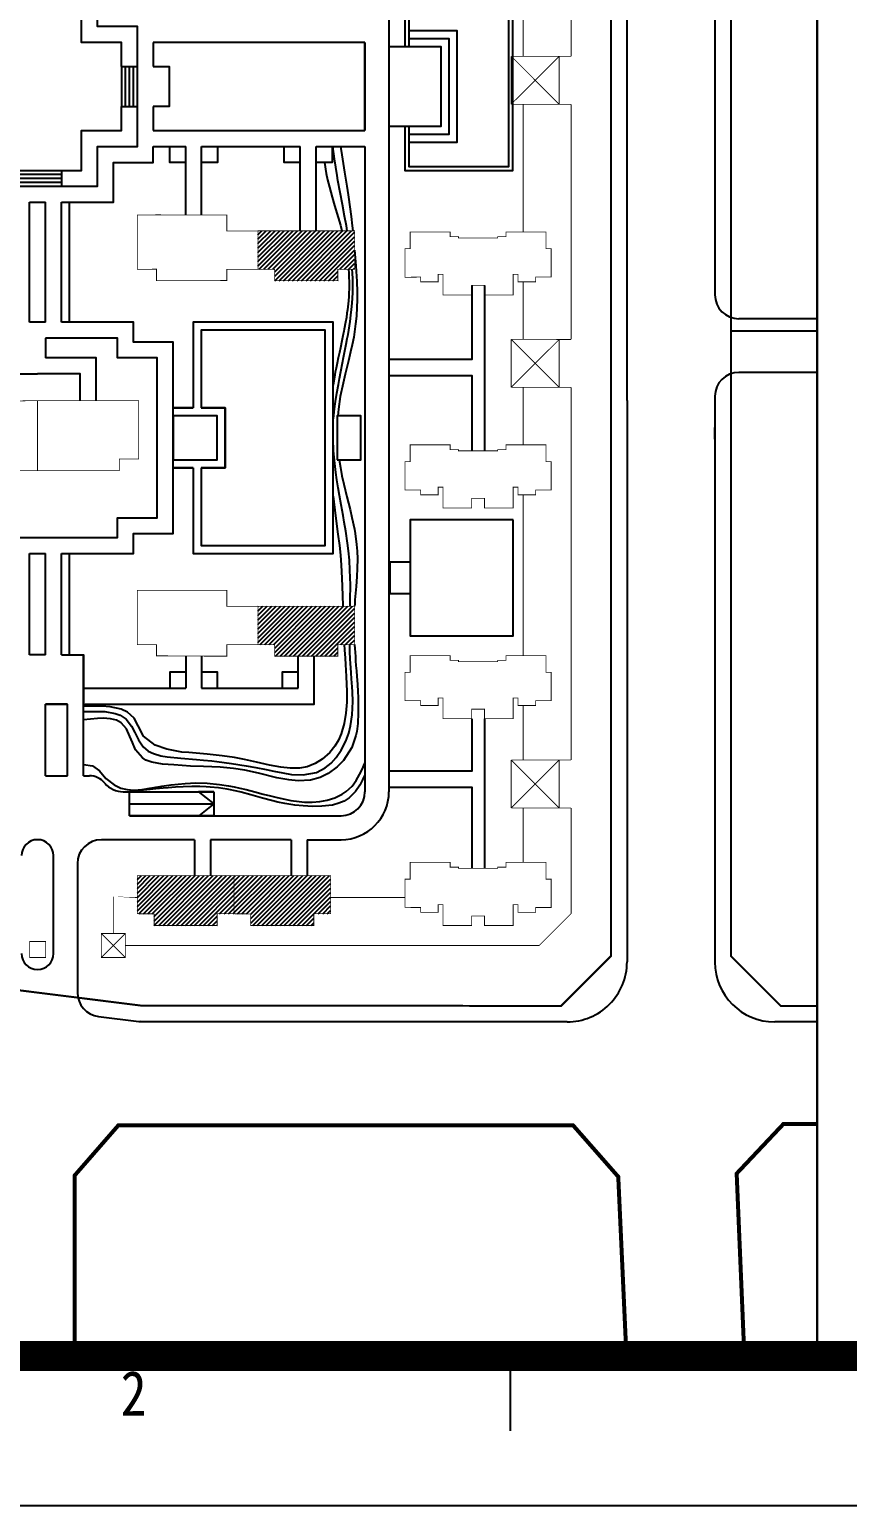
# Model space of a CAD drawing. Extents: x 164940 to 3842273, y 640355 to 1124023.
# Drawn here: x 3786285 to 3790381, y 1078630 to 1086024 of the extents above; entities that cross this region are included whole.
import ezdxf
from ezdxf.enums import TextEntityAlignment as Align

# ---------------------------------------------------------------- set-up
doc = ezdxf.new("R2010")
doc.units = 0
doc.header["$LTSCALE"] = 1000
doc.header["$MEASUREMENT"] = 0
doc.linetypes.add('ACAD_ISO04W100', pattern=[30.5, 24, -3, 0.5, -3])
for name, color, linetype in [('HACTH', 8, 'Continuous'), ('l-123', 7, 'Continuous'), ('ROAD', 4, 'Continuous'), ('T-房间', 7, 'Continuous'), ('TK', 6, 'Continuous'), ('地裂缝坐标戳', 130, 'Continuous'), ('红线', 1, 'Continuous'), ('道牙', 3, 'Continuous')]:
    doc.layers.add(name, color=color, linetype=linetype)
doc.styles.add('TKZ1', font='SIMHEI.TTF', dxfattribs={"width": 0.7})
pattern_1 = [(45, (3485226.216563042, 1110707.083654269), (-11.22532015133644, 11.22532015133644), [])]

# ---------------------------------------------------------------- blocks, each defined once
blk = doc.blocks.new('图框')
for p, q in [((-129633.4793015235, -504211.2319678301), (-129633.4793015235, -503711.2319678301)), ((-142208.4793015235, -504711.2319678301), (-58108.4793015235, -504711.2319678301))]:
    blk.add_line(p, q)
at = {"const_width": 200}
blk.add_lwpolyline([(-59108.4793015235, -446311.2319678301), (-139708.4793015235, -446311.2319678301), (-139708.4793015235, -503711.2319678301), (-59108.4793015235, -503711.2319678301)], close=True, dxfattribs=at)
at = {"style": 'TKZ1', "width": 0.85}
blk.add_text('2', height=300, dxfattribs=at).set_placement((-132152.2293015235, -503961.2319678301), align=Align.MIDDLE)

msp = doc.modelspace()

# ---------------------------------------------------------------- hatches: boundary and pattern name
at = {"layer": 'HACTH'}
h = msp.add_hatch(dxfattribs=at)
h.set_pattern_fill('ANSI31', color=6, scale=10, style=0)
h.set_pattern_definition(pattern_1)
h.paths.add_polyline_path([(3787428.89449151, 1085014.917411552), (3787428.894491473, 1084822.917410963), (3787512.894491477, 1084822.917410944), (3787512.894491468, 1084764.917410937), (3787828.894491529, 1084764.917410937), (3787828.89449152, 1084822.917410944), (3787912.894491524, 1084822.917410963), (3787912.894491486, 1085014.917411552)])
h = msp.add_hatch(dxfattribs=at)
h.set_pattern_fill('ANSI31', color=6, scale=10, style=0)
h.set_pattern_definition(pattern_1)
h.paths.add_polyline_path([(3787912.894491477, 1083134.041892429), (3787428.894491492, 1083134.041892429), (3787428.894491529, 1082942.04189184), (3787512.894491468, 1082942.041891821), (3787512.894491458, 1082884.041891814), (3787828.89449152, 1082884.041891814), (3787828.89449151, 1082942.04189184), (3787912.894491505, 1082942.04189184)])
h = msp.add_hatch(dxfattribs=at)
h.set_pattern_fill('ANSI31', color=6, scale=10, style=0)
h.set_pattern_definition(pattern_1)
h.paths.add_polyline_path([(3786824.894491488, 1081785.078245633), (3786824.894491451, 1081593.078245063), (3786908.894491445, 1081593.078245044), (3786908.894491445, 1081535.078245037), (3787224.894491507, 1081535.078245037), (3787224.894491497, 1081593.078245044), (3787308.894491427, 1081593.078245063), (3787308.894491464, 1081785.078245633)])
h = msp.add_hatch(dxfattribs=at)
h.set_pattern_fill('ANSI31', color=6, scale=10, style=0)
h.set_pattern_definition(pattern_1)
h.paths.add_polyline_path([(3787792.89449144, 1081785.078245633), (3787308.894491464, 1081785.078245633), (3787308.894491492, 1081593.078245063), (3787392.894491421, 1081593.078245044), (3787392.894491421, 1081535.078245037), (3787708.894491483, 1081535.078245037), (3787708.894491473, 1081593.078245044), (3787792.894491468, 1081593.078245063)])

# ---------------------------------------------------------------- linework, layer by layer
at = {"color": 8}
msp.add_line((3789797.338215707, 1086892.913574268), (3789797.338215707, 1084188.502696686), dxfattribs=at)
at = {"color": 8, "linetype": 'Continuous', "const_width": 20, "flags": 128}
for points in [[(3789273.745217089, 1079391.373353348), (3789233.433850853, 1080276.642506634), (3789006.73481359, 1080534.559075747), (3786730.204289395, 1080534.559075747), (3786511.74960139, 1080283.918598694), (3786511.74960139, 1079386.588290808)], [(3790229.370824572, 1080540.179423437), (3790060.077033209, 1080540.179423437), (3789826.436592851, 1080292.444382225), (3789865.152691163, 1079372.927210265)]]:
    msp.add_lwpolyline(points, dxfattribs=at)
at = {"layer": 'l-123', "ltscale": 6}
msp.add_line((3790229.370824572, 1079378.863604319), (3790229.370824572, 1092135.633431011), dxfattribs=at)
msp.add_lwpolyline([(3781145.982447051, 1092135.633431011), (3790229.370824572, 1092135.633431011), (3790229.370824572, 1079378.863604319), (3781145.982447051, 1079378.863604319)], close=True, dxfattribs=at)
at = {"layer": 'ROAD', "color": 8}
for p, q in [((3788084.895023096, 1087278.954498888), (3788084.882711031, 1082205.086141963)), ((3789277.333739724, 1084165.638755531), (3789277.333739724, 1087134.94029668)), ((3787964.891795393, 1085958.084678993), (3787964.890719594, 1085518.08499907)), ((3787964.890523989, 1085438.08499907), (3787964.887149863, 1084118.080201641)), ((3790229.370824572, 1084574.902155929), (3789837.333739771, 1084574.902155929)), ((3790229.370824572, 1084574.902155929), (3789837.333739771, 1084574.902155929)), ((3790229.370824572, 1084306.122924526), (3789837.333739771, 1084306.122924526)), ((3789277.333739724, 1084165.638755531), (3789277.333739724, 1081352.545171053)), ((3787964.887149863, 1084118.080201641), (3787964.882713294, 1082205.086430878)), ((3786444.89688684, 1082890.533388079), (3786554.894490715, 1082890.533389103)), ((3786364.894490715, 1082644.041891758), (3786474.894490715, 1082644.041891758)), ((3786364.894490715, 1082644.041891758), (3786474.894490715, 1082644.041891758)), ((3786554.894490715, 1082650.533389103), (3786554.894490715, 1082650.533390109)), ((3786364.894486133, 1082285.086724338), (3786474.894486133, 1082285.086724338)), ((3786554.894486133, 1082285.086724338), (3786584.894516438, 1082285.086724338)), ((3787674.946484769, 1081965.086724338), (3787844.882711031, 1081965.086724338))]:
    msp.add_line(p, q, dxfattribs=at)
at = {"layer": 'ROAD', "color": 8, "ltscale": 6}
for p, q in [((3787964.895517983, 1085958.084678993), (3786904.896458125, 1085958.084678993)), ((3786904.896458125, 1085958.084678993), (3786904.896458125, 1085838.087430102)), ((3787964.895517983, 1085518.08499907), (3787964.895517983, 1085958.084678993)), ((3786904.896458125, 1085918.084678993), (3786904.896458125, 1085838.087430102)), ((3786904.896458125, 1085638.087430102), (3786904.896458125, 1085518.08499907)), ((3786904.896458125, 1085638.087430102), (3786904.896458125, 1085518.08499907)), ((3786904.892523305, 1085518.08499907), (3787964.895517983, 1085518.08499907)), ((3786904.892523305, 1085438.08499907), (3787066.895482594, 1085438.08499907)), ((3787146.895482594, 1085438.08499907), (3787640.895482579, 1085438.08499907)), ((3787720.895482579, 1085438.08499907), (3787964.890523989, 1085438.08499907)), ((3786554.894490715, 1082650.533390109), (3786554.894490715, 1082890.533389103)), ((3786554.899282966, 1082724.04189187), (3787066.891086426, 1082724.041890827)), ((3787146.891086426, 1082724.041890827), (3787630.89928218, 1082724.041890827)), ((3786554.899282882, 1082644.041891851), (3787710.89928218, 1082644.041891851)), ((3786754.618226102, 1082205.065092006), (3787208.482322142, 1082205.066092227)), ((3787208.482322142, 1082205.066092227), (3787130.559582522, 1082205.066092227)), ((3786784.894490715, 1082085.086724338), (3787844.882713294, 1082085.086724338)), ((3786404.894490715, 1081394.655482647), (3786404.894490715, 1081885.086724338))]:
    msp.add_line(p, q, dxfattribs=at)
for points in [[(3786824.892523305, 1085838.087430102), (3786824.892523305, 1086038.087430102), (3786624.893360751, 1086038.087430102), (3786624.893360751, 1086238.089104992), (3786444.89688684, 1086238.089104992)], [(3786744.892523305, 1085838.087430102), (3786744.892523305, 1085958.087430102), (3786544.893360751, 1085958.087430102), (3786544.893360751, 1086158.089104992), (3786444.89688684, 1086158.089104992)], [(3788164.891247878, 1085538.087430102), (3788164.891247878, 1085318.087430102), (3788704.891247878, 1085318.087430102), (3788704.891247878, 1086158.087430102), (3788164.891247878, 1086158.087430102), (3788164.891247878, 1085938.087430102)], [(3788184.891247878, 1085538.087430102), (3788184.891247878, 1085338.087430102), (3788684.891247878, 1085338.087430102), (3788684.891247878, 1086138.087430102), (3788184.891247878, 1086138.087430102), (3788184.891247878, 1085938.087430102)], [(3788184.891247878, 1086018.087430102), (3788424.891247878, 1086018.087430102), (3788424.891247878, 1085458.087430102), (3788184.891247878, 1085458.087430102)], [(3788084.8917694, 1085938.087430102), (3788344.891247878, 1085938.087430102), (3788344.891247878, 1085538.087430102), (3788084.890798775, 1085538.087430102)], [(3788184.891247878, 1085978.087430102), (3788384.891247878, 1085978.087430102), (3788384.891247878, 1085498.087430102), (3788184.891247878, 1085498.087430102)], [(3786744.892523305, 1085838.087430102), (3786824.892523305, 1085838.087430102)], [(3786744.896458125, 1085838.087430102), (3786744.896458125, 1085638.087430102)], [(3786764.896458125, 1085638.087430102), (3786764.896458125, 1085838.087430102)], [(3786784.896458125, 1085638.087430102), (3786784.896458125, 1085838.087430102)], [(3786804.896458125, 1085638.087430102), (3786804.896458125, 1085838.087430102)], [(3786824.896458125, 1085638.087430102), (3786824.896458125, 1085838.087430102)], [(3786904.896458125, 1085838.087430102), (3786984.896458125, 1085838.087430102), (3786984.896458125, 1085638.087430102), (3786904.896458125, 1085638.087430102)], [(3786444.89688684, 1085238.089104992), (3786624.893360751, 1085238.089104992), (3786624.893360751, 1085438.087430102), (3786824.892523305, 1085438.087430102), (3786824.892523305, 1085638.087430102)], [(3786444.89688684, 1085318.089104992), (3786544.893360751, 1085318.089104992), (3786544.893360751, 1085518.087430102), (3786744.892523305, 1085518.087430102), (3786744.892523305, 1085638.087430102)], [(3786744.892523305, 1085638.087430102), (3786824.892523305, 1085638.087430102)], [(3786444.89688684, 1085158.089104992), (3786704.893360751, 1085158.089104992), (3786704.893360751, 1085358.087430102), (3786904.892523305, 1085358.087430102), (3786904.892523305, 1085438.08499907)], [(3787066.895482594, 1085358.08499907), (3786986.895482594, 1085358.08499907), (3786986.895482594, 1085438.08499907)], [(3787066.895482594, 1085094.04189349), (3787066.895482594, 1085438.090181228)], [(3787146.895482594, 1085094.041893472), (3787146.895482594, 1085438.090181228)], [(3787226.895482594, 1085438.08499907), (3787226.895482594, 1085358.08499907), (3787146.895482594, 1085358.08499907)], [(3787226.895482594, 1085438.08499907), (3787520.895482579, 1085438.08499907)], [(3787640.895482579, 1085358.08499907), (3787560.895482579, 1085358.08499907), (3787560.895482579, 1085438.08499907)], [(3787640.895482579, 1085014.917411552), (3787640.895482579, 1085438.090181228)], [(3787720.895482579, 1085014.917411552), (3787720.895482579, 1085438.090181228)], [(3787800.895482579, 1085438.08499907), (3787800.895482579, 1085358.08499907), (3787720.895482579, 1085358.08499907)], [(3786204.89688684, 1085318.089104992), (3786444.89688684, 1085318.089104992)], [(3786204.89688684, 1085298.089104992), (3786444.89688684, 1085298.089104992)], [(3786204.89688684, 1085278.089104992), (3786444.89688684, 1085278.089104992)], [(3786204.89688684, 1085258.089104992), (3786444.89688684, 1085258.089104992)], [(3786444.89688684, 1085318.089104992), (3786444.89688684, 1085238.089104992)], [(3786204.89688684, 1085238.089104992), (3786444.89688684, 1085238.089104992)], [(3786284.89688684, 1085158.089104992), (3786364.89688684, 1085158.089104992)], [(3786284.89688684, 1084558.041893028), (3786284.89688684, 1085158.089104992)], [(3786364.89688684, 1084558.041893028), (3786364.89688684, 1085158.089104992)], [(3786444.89688684, 1084558.041893028), (3786444.89688684, 1085158.089104992)], [(3786484.89688684, 1084558.041893028), (3786484.89688684, 1085158.089104992)], [(3788499.342300434, 1084741.637272005), (3788499.342300434, 1084370.62863103), (3788084.888729079, 1084370.629636728)], [(3788563.342300028, 1084741.637271967), (3788563.342300028, 1083912.862288159)], [(3786364.896886859, 1084558.041893028), (3786284.896886859, 1084558.041893028)], [(3786444.896886859, 1083398.041893028), (3786804.894488787, 1083398.041893028), (3786804.894488787, 1083498.041892637), (3787004.894488024, 1083498.041892637), (3787004.894488024, 1084458.041892637), (3786804.894488787, 1084458.041892637), (3786804.894488787, 1084558.041893028), (3786444.896886859, 1084558.041893028)], [(3787104.893004017, 1083828.041892637), (3787104.893004017, 1083398.041892265), (3787804.894389257, 1083398.041892265), (3787804.894389257, 1084558.041893028), (3787104.893004017, 1084558.041893028), (3787104.893004017, 1084128.041892637)], [(3787144.893004017, 1083828.041892637), (3787144.893004017, 1083438.041892265), (3787764.894389257, 1083438.041892265), (3787764.894389257, 1084518.041893028), (3787144.893004017, 1084518.041893028), (3787144.893004017, 1084128.041892637)], [(3785924.894488787, 1083578.041892637), (3785924.894488787, 1083478.041893028), (3786724.894488787, 1083478.041893028), (3786724.894488787, 1083578.041892637), (3786924.894488024, 1083578.041892637), (3786924.894488024, 1084378.041892637), (3786724.894488787, 1084378.041892637), (3786724.894488787, 1084478.041893028), (3786364.894490734, 1084478.041893028)], [(3786364.894490734, 1084478.04189301), (3786364.894490706, 1084378.041892637)], [(3786617.989215197, 1084164.041892932), (3786617.989215197, 1084378.041892637), (3786364.894490752, 1084378.041892637)], [(3786111.799766261, 1084164.041892932), (3786111.799766261, 1084298.041892637), (3786324.894490734, 1084298.041892637)], [(3786537.989215197, 1084164.041892932), (3786537.989215197, 1084298.041892637), (3786324.894490734, 1084298.041892637)], [(3788084.888534954, 1084290.629636728), (3788499.342300434, 1084290.62863103), (3788499.342300434, 1083912.86228814)], [(3787004.894493435, 1084128.041892637), (3787104.893004017, 1084128.041892637)], [(3787104.893004017, 1084128.041892637), (3787004.894493435, 1084128.041892637)], [(3787144.893004017, 1084128.041892637), (3787264.893004017, 1084128.041892637), (3787264.893004017, 1083828.041892637), (3787144.893004017, 1083828.041892637)], [(3787144.893004017, 1083828.041892637), (3787264.893004017, 1083828.041892637), (3787264.893004017, 1084128.041892637), (3787144.893004017, 1084128.041892637)], [(3787104.893004017, 1083828.041892637), (3787004.894493435, 1083828.041892637)], [(3787004.894493435, 1083828.041892637), (3787104.893004017, 1083828.041892637)], [(3787804.894389257, 1083685.208427504), (3787808.285600932, 1083656.965758548)], [(3787808.285600932, 1083656.965758548), (3787819.156358091, 1083573.529465114)], [(3786284.896886859, 1083398.041893028), (3786364.896886859, 1083398.041893028)], [(3786284.89688684, 1082890.533388079), (3786284.89688684, 1083398.041893028)], [(3786364.89688684, 1082890.533388079), (3786364.89688684, 1083398.041893028)], [(3786444.89688684, 1082890.533388079), (3786444.89688684, 1083398.041893028)], [(3786484.89688684, 1082890.533388079), (3786484.89688684, 1083398.041893028)], [(3786364.89688684, 1082890.533388079), (3786284.89688684, 1082890.533388079)], [(3786444.89688684, 1082890.533388079), (3786554.894490715, 1082890.533389103), (3786554.894490715, 1082650.533390109), (3786554.894490715, 1082650.533389103)], [(3786554.899282882, 1082644.041891851), (3787710.89928218, 1082644.041890827), (3787710.89928218, 1082884.041891851)], [(3787066.891086426, 1082884.041891851), (3787066.891086426, 1082724.041890827)], [(3787146.891086426, 1082884.041891851), (3787146.891086426, 1082724.041890827)], [(3787630.89928218, 1082724.041890827), (3787630.89928218, 1082884.041891851)], [(3787066.891086426, 1082804.041890827), (3786986.891086426, 1082804.041890827), (3786986.891086426, 1082724.041890827)], [(3787226.891086426, 1082724.041890827), (3787226.891086426, 1082804.041890827), (3787146.891086426, 1082804.041890827)], [(3787630.89928218, 1082804.041890827), (3787550.89928218, 1082804.041890827), (3787550.89928218, 1082724.041890827)], [(3786364.894486133, 1082285.086723425), (3786364.894490715, 1082644.041890845)], [(3786474.894490715, 1082644.041891758), (3786364.894490715, 1082644.041891758)], [(3786474.894486133, 1082285.086725027), (3786474.894490715, 1082644.041892447)], [(3786554.894486133, 1082285.086723183), (3786554.894490715, 1082650.533387949)], [(3788499.34230049, 1082571.037466422), (3788499.34230049, 1082308.061957833), (3788084.882960904, 1082308.06235372)], [(3788563.342300074, 1082571.037466422), (3788563.342300074, 1081821.078245033)], [(3786554.899279101, 1082341.266855196), (3786601.08248595, 1082335.127368242), (3786635.067755951, 1082309.526242696), (3786667.778612774, 1082271.023060427), (3786708.714486135, 1082239.585598566), (3786742.85453012, 1082223.890489124), (3786773.820154833, 1082216.235726447), (3786807.186255695, 1082213.91938337), (3786848.598399943, 1082216.935143051), (3786887.043282462, 1082223.028445755), (3786918.133621708, 1082228.681444087), (3786948.162945433, 1082233.755365115), (3786994.752378881, 1082240.398029842), (3787064.445097929, 1082247.058570933), (3787117.420856858, 1082249.031551302), (3787175.184215203, 1082247.639714841), (3787236.787096549, 1082241.599542395), (3787280.890674375, 1082234.603092436), (3787309.144752694, 1082229.164144591), (3787337.974367168, 1082222.981369261), (3787369.335483553, 1082215.669708223), (3787413.84077247, 1082204.545187586), (3787455.610191736, 1082193.666169018), (3787492.424551731, 1082184.063963023), (3787525.19293784, 1082175.892051019), (3787563.35047229, 1082167.317212903), (3787594.051713159, 1082161.513195009), (3787635.455192782, 1082155.776885942), (3787661.934231313, 1082153.656816491), (3787700.066654475, 1082153.148642768), (3787739.191371284, 1082156.251583555), (3787776.011339452, 1082163.035225616), (3787813.690194886, 1082174.571572383), (3787851.394376017, 1082192.422135443), (3787871.485343825, 1082205.773997501), (3787900.214277131, 1082232.854179618), (3787921.10387706, 1082261.288887773), (3787938.272381498, 1082291.539517295), (3787950.751132833, 1082317.34545133), (3787964.883047182, 1082349.056040411)], [(3787964.882910632, 1082290.175767977), (3787953.206921097, 1082265.408266418), (3787938.552850837, 1082237.783516374), (3787917.076730661, 1082206.191282262), (3787886.227499301, 1082175.061245308), (3787860.30639964, 1082158.478566323), (3787834.360832701, 1082147.42689411), (3787802.027886163, 1082138.729339362), (3787749.09629734, 1082132.328955185), (3787701.279063269, 1082131.801674318), (3787655.954555755, 1082134.110054978), (3787613.854939461, 1082138.361689792), (3787564.066151043, 1082145.965535872), (3787528.140855495, 1082153.109458209), (3787496.170015911, 1082160.555428778), (3787451.652333241, 1082172.388726183), (3787392.853147963, 1082189.241351736), (3787344.367042592, 1082202.652433839), (3787323.740863184, 1082207.878127088), (3787274.683068505, 1082218.427059398), (3787232.000287294, 1082224.868763787), (3787189.029973837, 1082228.925153975), (3787168.943452405, 1082230.092707322), (3787137.657692356, 1082231.099273328), (3787097.441036774, 1082231.124627244), (3787055.020576639, 1082229.871644255), (3787015.505392661, 1082227.774027035), (3786979.962430893, 1082225.268852831), (3786953.401860332, 1082223.068681479), (3786917.865169195, 1082219.755875197), (3786889.099745879, 1082216.820335992), (3786823.92682961, 1082209.594277953), (3786784.894150764, 1082205.065158725)], [(3788084.88276678, 1082228.06235372), (3788499.34230049, 1082228.061957833), (3788499.34230049, 1081821.078245033)], [(3787208.483556274, 1082205.066092227), (3787208.483820686, 1082085.085790817), (3786784.892866256, 1082085.086724338)], [(3786784.894490771, 1082085.065158725), (3786784.894150764, 1082205.065158725)], [(3787130.533768011, 1082205.085962609), (3787208.482718829, 1082145.085790817), (3787132.847789496, 1082085.085957506)], [(3786784.893074043, 1082145.086724338), (3787208.482718829, 1082145.085790817)], [(3787110.658120446, 1081965.086724301), (3787110.658120427, 1081865.078245745)], [(3787110.946484793, 1081965.086724301), (3787110.946484793, 1081785.078245708)], [(3787190.658120446, 1081965.086724301), (3787190.658120418, 1081785.078245689)], [(3787594.946484769, 1081965.086724338), (3787190.658120446, 1081965.086724301)], [(3787594.946484769, 1081965.086724338), (3787594.946484769, 1081784.686724403)], [(3787674.946484769, 1081965.086724338), (3787674.946484769, 1081784.686724403)]]:
    msp.add_lwpolyline(points, dxfattribs=at)
for points in [[(3787004.894493435, 1083868.041892637), (3787224.893004017, 1083868.041892637), (3787224.893004017, 1084088.041892637), (3787004.894493435, 1084088.041892637)], [(3787824.894389257, 1083868.041892637), (3787944.898967564, 1083868.04203323), (3787944.898967564, 1084088.04203323), (3787824.894389257, 1084088.041892637)], [(3788707.342300078, 1083566.862288163), (3788191.342300277, 1083566.862288163), (3788191.342300277, 1082987.037466437), (3788707.342300078, 1082987.037466437)], [(3787066.891086426, 1082724.041890827), (3787066.891086426, 1082724.041890827)]]:
    msp.add_lwpolyline(points, close=True, dxfattribs=at)
at = {"layer": 'ROAD', "color": 8}
msp.add_lwpolyline([(3788191.342300277, 1083196.9498773), (3788091.341442464, 1083196.949924276), (3788091.341442464, 1083356.949924276), (3788191.342300277, 1083356.9498773)], close=True, dxfattribs=at)
at = {"layer": 'ROAD', "color": 8, "ltscale": 6}
msp.add_lwpolyline([(3787110.946484793, 1081965.086724301), (3786644.894490706, 1081965.086724263, 0.4142135623506111), (3786524.894490715, 1081845.086724263), (3786524.894490715, 1081199.156540044, 0.3780738280428828), (3786629.940059043, 1081080.091998827), (3786831.619299555, 1081054.761212756, 0.03109603935615512), (3786846.501609625, 1081053.825775654), (3788977.15343572, 1081052.545225237)], format="xyb", dxfattribs=at)
at = {"layer": 'ROAD', "color": 8}
for centre, radius, start, end in [((3789837.333739771, 1084694.902155929), 120, 180, 270), ((3787844.882713294, 1082205.086724338), 120, 270, 359.9998399174414), ((3787844.882711031, 1082205.086724338), 240, 270, 359.9998399174414), ((3788977.333739724, 1081352.545171053), 300, 269.9655555673842, 0)]:
    msp.add_arc(centre, radius, start, end, dxfattribs=at)
at = {"layer": 'ROAD', "color": 8, "ltscale": 6}
for centre, radius, start, end in [((3786584.894490715, 1082185.086724338), 100, 39.51390510129277, 90), ((3786754.617961643, 1082325.065092006), 120, 219.5139051012927, 270.0001334021322), ((3786324.894490715, 1081885.086724338), 80.00000000001863, 0, 180), ((3786324.894490715, 1081394.655482647), 80.00000000001863, 180, 0)]:
    msp.add_arc(centre, radius, start, end, dxfattribs=at)
at = {"layer": 'T-房间', "ltscale": 6, "const_width": 4}
for points in [[(3788997.346753569, 1085889.055013441), (3788997.346748121, 1087178.954499391), (3788897.346747693, 1087278.954499391), (3788757.346747693, 1087278.954499391), (3788757.346749462, 1086779.080064491)], [(3788757.346750477, 1086529.08006451), (3788757.346753038, 1085889.257449833)], [(3788697.346753523, 1085889.358668019), (3788697.346753523, 1085649.358668019)], [(3788697.346753523, 1085889.308058926), (3788937.346753523, 1085649.105451786)], [(3788697.346753523, 1085889.308058926), (3788997.346753569, 1085889.055013441)], [(3788937.346753523, 1085889.105622534), (3788697.346753523, 1085649.358668019)], [(3788937.346753523, 1085889.105622534), (3788937.346753523, 1085649.105451786)], [(3788997.346754584, 1085649.105451786), (3788697.346753523, 1085649.105451786)], [(3788757.346754007, 1085649.105451786), (3788757.346756568, 1085009.637272031)], [(3788997.346759483, 1084470.946125285), (3788997.346754584, 1085649.105451786)], [(3788757.346757649, 1084759.637272068), (3788757.346758952, 1084471.148561676)], [(3788697.346759539, 1084471.249779862), (3788697.346759539, 1084231.249779862)], [(3788697.346759539, 1084471.199170769), (3788937.346759539, 1084230.996563629)], [(3788697.346759539, 1084471.199170769), (3788997.346759483, 1084470.946125285)], [(3788937.346759539, 1084470.996734396), (3788697.346759539, 1084231.249779862)], [(3788937.346759539, 1084471.016402309), (3788937.346759539, 1084231.016231541)], [(3788997.346760498, 1084230.996563629), (3788697.346759539, 1084230.996563629)], [(3788757.346760117, 1084230.996563629), (3788757.34676143, 1083942.862288178)], [(3788997.34676848, 1082363.754200906), (3788997.346760498, 1084230.996563629)], [(3788757.346762501, 1083692.862288215), (3788757.346766151, 1082887.037466437)], [(3788757.346767232, 1082637.037466456), (3788757.346768405, 1082363.956637298)], [(3788697.346768927, 1082364.057855484), (3788697.346768927, 1082124.057855484)], [(3788697.346768927, 1082364.007246391), (3788937.346768927, 1082123.804639251)], [(3788697.346768927, 1082364.007246391), (3788997.34676848, 1082363.754200906)], [(3788937.346768927, 1082363.804809999), (3788697.346768927, 1082124.057855484)], [(3788937.346768927, 1082363.804809999), (3788937.346768927, 1082123.804639251)], [(3786764.658120375, 1081435.078245), (3788837.346772419, 1081435.078245018), (3788997.34677173, 1081595.078245018), (3788997.346769495, 1082123.804639251)], [(3788997.346769495, 1082123.804639251), (3788697.346768927, 1082123.804639251)], [(3788757.346769448, 1082123.804639251), (3788757.346770622, 1081851.078245015)], [(3786824.89449146, 1081675.078245), (3786704.658120384, 1081675.078245018), (3786704.658120375, 1081495.078245)], [(3788165.342300262, 1081675.078244758), (3787792.894491458, 1081675.078244813)], [(3786644.658120375, 1081495.078245), (3786764.658120375, 1081375.078245)], [(3786764.658120375, 1081495.078245), (3786644.658120375, 1081375.078245)]]:
    msp.add_lwpolyline(points, dxfattribs=at)
for points in [[(3787428.894491483, 1085014.917411552), (3787272.894491505, 1085014.917411514), (3787272.894491496, 1085094.917411458), (3786920.894491494, 1085094.917411514), (3786824.894491525, 1085094.917411496), (3786824.894491479, 1084822.917410963), (3786920.894491475, 1084822.917410926), (3786920.894491475, 1084764.917410956), (3787272.894491524, 1084764.917410937), (3787272.894491514, 1084822.917410926), (3787428.89449152, 1084822.917410944)], [(3787912.894491486, 1085014.917411552), (3787428.89449151, 1085014.917411552), (3787428.894491473, 1084822.917410963), (3787512.894491477, 1084822.917410944), (3787512.894491468, 1084764.917410937), (3787828.894491529, 1084764.917410937), (3787828.89449152, 1084822.917410944), (3787912.894491524, 1084822.917410963)], [(3788897.34230032, 1084925.637272046), (3788871.342300333, 1084925.637272046), (3788871.342300333, 1085009.637272031), (3788671.342300324, 1085009.637272049), (3788671.342300324, 1084985.637272046), (3788629.342300322, 1084985.637272046), (3788629.342300322, 1084979.637272031), (3788433.342300335, 1084979.637271975), (3788433.342300335, 1084985.637272046), (3788391.342300333, 1084985.637272046), (3788391.342300333, 1085009.637272049), (3788191.342300324, 1085009.637272031), (3788191.342300324, 1084925.637272046), (3788165.342300327, 1084925.637272046), (3788165.3423003, 1084783.63727209), (3788243.342300326, 1084783.637272072), (3788243.342300326, 1084759.637272068), (3788331.342300324, 1084759.637272068), (3788331.342300324, 1084797.565533695), (3788355.342300532, 1084797.565533695), (3788355.342300532, 1084693.637272035), (3788499.342300536, 1084693.637272035), (3788499.342300499, 1084741.637272005), (3788563.342300158, 1084741.637271967), (3788563.342300121, 1084693.637272035), (3788707.342300124, 1084693.637272035), (3788707.342300124, 1084797.565533695), (3788731.342300324, 1084797.565533695), (3788731.342300324, 1084759.637272068), (3788819.342300331, 1084759.637272068), (3788819.342300322, 1084783.637272072), (3788897.342300329, 1084783.637272072)], [(3786324.89449065, 1084164.041892969), (3786324.89449065, 1084164.041892969), (3785818.705041844, 1084164.041892894), (3785818.705041835, 1083872.041892362), (3785914.705041831, 1083872.041892343), (3785914.705041841, 1083814.041892373), (3786324.894490724, 1083814.04189241), (3786324.894490743, 1083872.041892417)], [(3786831.083939614, 1084164.041892894), (3786324.894490808, 1084164.041892969), (3786324.894490808, 1084164.041892969), (3786324.894490743, 1083872.041892436), (3786324.894490724, 1083814.04189241), (3786735.083939617, 1083814.041892373), (3786735.083939617, 1083872.041892343), (3786831.083939614, 1083872.041892362)], [(3788897.342300311, 1083858.862288174), (3788871.342300314, 1083858.862288174), (3788871.342300314, 1083942.862288178), (3788671.342300305, 1083942.862288178), (3788671.342300305, 1083918.862288193), (3788629.342300303, 1083918.862288193), (3788629.342300303, 1083912.862288178), (3788433.342300316, 1083912.862288122), (3788433.342300316, 1083918.862288193), (3788391.342300314, 1083918.862288193), (3788391.342300314, 1083942.862288178), (3788191.342300314, 1083942.862288178), (3788191.342300314, 1083858.862288174), (3788165.342300309, 1083858.862288174), (3788165.34230029, 1083716.862288219), (3788243.342300307, 1083716.862288219), (3788243.342300307, 1083692.862288215), (3788331.342300314, 1083692.862288215), (3788331.342300314, 1083730.790549841), (3788355.342300514, 1083730.790549841), (3788355.342300514, 1083626.862288181), (3788499.342300517, 1083626.862288181), (3788499.34230049, 1083674.862288152), (3788563.342300139, 1083674.862288114), (3788563.342300111, 1083626.862288181), (3788707.342300106, 1083626.862288181), (3788707.342300106, 1083730.790549841), (3788731.342300314, 1083730.790549841), (3788731.342300314, 1083692.862288215), (3788819.342300313, 1083692.862288215), (3788819.342300313, 1083716.862288219), (3788897.342300311, 1083716.862288219)], [(3787428.894491492, 1083134.041892485), (3787272.894491514, 1083134.041892466), (3787272.894491514, 1083214.041892391), (3786920.894491512, 1083214.041892447), (3786824.894491535, 1083214.041892429), (3786824.894491488, 1082942.041891896), (3786920.894491494, 1082942.041891877), (3786920.894491484, 1082884.041891907), (3787272.894491533, 1082884.04189187), (3787272.894491533, 1082942.041891877), (3787428.894491529, 1082942.041891877)], [(3787912.894491477, 1083134.041892429), (3787428.894491501, 1083134.041892429), (3787428.894491464, 1082942.04189184), (3787512.894491468, 1082942.041891821), (3787512.894491458, 1082884.041891814), (3787828.89449152, 1082884.041891814), (3787828.89449151, 1082942.04189184), (3787912.894491505, 1082942.04189184)], [(3788897.342300292, 1082803.037466452), (3788871.342300296, 1082803.037466452), (3788871.342300296, 1082887.037466456), (3788671.342300287, 1082887.037466456), (3788671.342300287, 1082863.037466452), (3788629.342300285, 1082863.037466471), (3788629.342300285, 1082857.037466437), (3788433.342300307, 1082857.0374664), (3788433.342300307, 1082863.037466452), (3788391.342300305, 1082863.037466452), (3788391.342300305, 1082887.037466456), (3788191.342300296, 1082887.037466456), (3788191.342300296, 1082803.037466452), (3788165.34230029, 1082803.037466452), (3788165.342300272, 1082661.037466497), (3788243.342300298, 1082661.037466497), (3788243.342300298, 1082637.037466493), (3788331.342300296, 1082637.037466493), (3788331.342300296, 1082674.965728101), (3788355.342300504, 1082674.965728101), (3788355.342300495, 1082571.03746646), (3788499.342300499, 1082571.03746646), (3788499.342300471, 1082619.03746643), (3788563.342300121, 1082619.037466374), (3788563.342300093, 1082571.03746646), (3788707.342300097, 1082571.03746646), (3788707.342300097, 1082674.965728101), (3788731.342300296, 1082674.965728101), (3788731.342300296, 1082637.037466493), (3788819.342300294, 1082637.037466493), (3788819.342300294, 1082661.037466497), (3788897.342300301, 1082661.037466497)], [(3787308.894491464, 1081785.078245633), (3786824.894491488, 1081785.078245633), (3786824.894491451, 1081593.078245063), (3786908.894491445, 1081593.078245044), (3786908.894491445, 1081535.078245037), (3787224.894491507, 1081535.078245037), (3787224.894491497, 1081593.078245044), (3787308.894491492, 1081593.078245063)], [(3787792.89449144, 1081785.078245633), (3787308.894491464, 1081785.078245633), (3787308.894491427, 1081593.078245063), (3787392.894491421, 1081593.078245044), (3787392.894491421, 1081535.078245037), (3787708.894491483, 1081535.078245037), (3787708.894491473, 1081593.078245044), (3787792.894491468, 1081593.078245063)], [(3788897.342300273, 1081767.078245048), (3788871.342300287, 1081767.078245048), (3788871.342300287, 1081851.078245052), (3788671.342300277, 1081851.078245052), (3788671.342300277, 1081827.078245048), (3788629.342300275, 1081827.078245067), (3788629.342300275, 1081821.078245033), (3788433.342300288, 1081821.078244977), (3788433.342300288, 1081827.078245048), (3788391.342300287, 1081827.078245048), (3788391.342300287, 1081851.078245052), (3788191.342300277, 1081851.078245052), (3788191.342300277, 1081767.078245048), (3788165.342300281, 1081767.078245048), (3788165.342300253, 1081625.078245093), (3788243.342300279, 1081625.078245074), (3788243.342300279, 1081601.078245071), (3788331.342300287, 1081601.078245071), (3788331.342300287, 1081639.006506697), (3788355.342300486, 1081639.006506697), (3788355.342300486, 1081535.078245056), (3788499.34230049, 1081535.078245037), (3788499.342300452, 1081583.078245026), (3788563.342300111, 1081583.07824497), (3788563.342300074, 1081535.078245037), (3788707.342300078, 1081535.078245037), (3788707.342300078, 1081639.006506697), (3788731.342300287, 1081639.006506697), (3788731.342300287, 1081601.078245071), (3788819.342300285, 1081601.078245071), (3788819.342300285, 1081625.078245074), (3788897.342300283, 1081625.078245074)], [(3786644.658120375, 1081375.078245), (3786764.658120375, 1081375.078245), (3786764.658120375, 1081495.078245), (3786644.658120375, 1081495.078245)], [(3786285.695857329, 1081375.078245018), (3786365.695857329, 1081375.078245018), (3786365.695857329, 1081455.078245018), (3786285.695857329, 1081455.078245018)]]:
    msp.add_lwpolyline(points, close=True, dxfattribs=at)
at = {"layer": '地裂缝坐标戳', "color": 8, "ltscale": 6}
for points in [[(3787875.958603153, 1085014.917411552), (3787871.59236213, 1085039.945709006), (3787862.651207333, 1085088.879038029), (3787851.574357728, 1085147.34034608), (3787840.151926044, 1085207.578768217), (3787829.308005653, 1085267.170332287), (3787824.859856384, 1085293.014429499), (3787812.042425841, 1085375.222597372), (3787803.837750645, 1085438.08499907)], [(3787842.219614916, 1085438.08499907), (3787848.270036492, 1085395.570387811), (3787862.357062258, 1085309.186587044), (3787873.981654493, 1085239.461767439), (3787880.874682011, 1085194.767709159), (3787890.81094153, 1085122.769294222), (3787896.905025838, 1085073.20842103), (3787899.256037425, 1085052.804672782), (3787903.399536012, 1085014.917411552)], [(3787761.58688275, 1085358.08499907), (3787771.000129253, 1085302.917997976), (3787777.913442252, 1085270.254591227), (3787786.834133126, 1085233.711469796), (3787800.626640877, 1085183.581581366), (3787813.0558422, 1085141.416718893), (3787830.651055302, 1085082.43230014), (3787841.897862095, 1085043.026341804), (3787849.397043351, 1085014.917411552)], [(3787912.894491505, 1084917.770356321), (3787919.327977056, 1084840.033561875), (3787922.774695463, 1084785.605255541), (3787923.875975532, 1084762.481215996), (3787925.408192433, 1084708.264135857), (3787925.425784893, 1084667.943170768), (3787924.512530023, 1084632.40313542), (3787921.979491318, 1084588.03930153), (3787918.251355158, 1084548.509596594), (3787908.493934337, 1084482.530021564), (3787900.8353692, 1084444.05552714), (3787892.818462521, 1084408.476126109), (3787881.944263557, 1084363.753382888), (3787865.118712669, 1084296.196575732), (3787854.890509553, 1084252.692232624), (3787841.474053858, 1084185.384237085), (3787832.525942016, 1084121.103434627), (3787829.449531872, 1084088.041897983)], [(3787882.274080429, 1084822.917410963), (3787883.648347285, 1084803.66226944), (3787884.71042862, 1084782.92031153), (3787885.380922787, 1084759.202924994), (3787885.315336136, 1084726.026140255), (3787884.548415912, 1084702.783158188), (3787883.583946683, 1084685.513215893), (3787881.942251667, 1084664.134633605), (3787880.463625368, 1084648.658601408), (3787878.950900918, 1084634.846171987), (3787877.083360933, 1084619.608552855), (3787874.87568897, 1084603.349819341), (3787871.568350753, 1084581.37435804), (3787867.630743103, 1084557.683514234), (3787861.257448129, 1084522.886969586), (3787859.351390244, 1084513.062657852), (3787854.412256505, 1084488.459147391), (3787849.459983295, 1084464.679704745), (3787841.954110496, 1084429.599677556), (3787836.576398432, 1084404.732610033), (3787830.898716792, 1084378.339221579), (3787825.213232644, 1084351.395775498), (3787820.084903788, 1084326.278338608), (3787816.251666199, 1084306.731086829), (3787811.616659964, 1084281.805488904), (3787804.894389257, 1084241.650744126)], [(3787807.995841902, 1084072.806666222), (3787812.959771695, 1084123.479270496), (3787817.668704845, 1084159.923391909), (3787824.141409796, 1084202.360908863), (3787831.542894959, 1084245.228145987), (3787837.18681719, 1084275.603930176), (3787843.78292471, 1084309.609662452), (3787852.643245624, 1084353.97174864), (3787857.919612702, 1084380.185360432), (3787864.504826896, 1084413.182148904), (3787871.098851113, 1084447.07231053), (3787876.452356156, 1084475.70797135), (3787880.148903288, 1084496.367777017), (3787883.796241608, 1084517.745553748), (3787890.373774095, 1084560.081490286), (3787894.674896512, 1084592.170878806), (3787898.019823523, 1084621.717123807), (3787900.855106374, 1084653.311736052), (3787902.501493337, 1084678.424993668), (3787903.627152627, 1084705.913799208), (3787903.994871916, 1084741.613205009), (3787903.295817895, 1084774.840837055), (3787901.998030402, 1084802.684569926), (3787900.677118979, 1084822.917410963)], [(3787890.994475687, 1083134.413067576), (3787891.453817476, 1083164.963509709), (3787891.688810864, 1083241.252445251), (3787889.77604904, 1083314.436341998), (3787886.674883969, 1083364.680948936), (3787882.144366063, 1083411.91182711), (3787877.299006607, 1083451.224011191), (3787868.655549901, 1083509.901379653), (3787860.94321735, 1083556.427189343), (3787855.298367457, 1083588.800883823), (3787845.757387334, 1083642.28213421), (3787837.568669382, 1083688.529582404), (3787830.962252289, 1083727.262955763), (3787824.481945008, 1083767.772099589), (3787819.217384409, 1083803.903740019), (3787813.550023612, 1083848.837352105), (3787810.163526421, 1083881.611616769), (3787807.584788369, 1083913.384035592), (3787804.938216925, 1083972.389044341)], [(3787835.505862821, 1083868.04190508), (3787841.632622181, 1083828.679141075), (3787849.653812841, 1083787.130616651), (3787858.958778771, 1083745.286845107), (3787874.090320503, 1083683.353433617), (3787890.312113797, 1083618.412559674), (3787899.684969595, 1083578.806392987), (3787911.887007726, 1083520.165751007), (3787915.664122559, 1083498.607993618), (3787923.062830994, 1083443.240623557), (3787925.564549265, 1083410.915462681), (3787926.681059336, 1083372.406882093), (3787925.792925403, 1083324.17733739), (3787923.625590306, 1083283.210056414), (3787920.034699447, 1083233.775926594), (3787914.897776319, 1083166.420788959), (3787913.616521515, 1083146.707383291), (3787912.894491477, 1083134.041888852)], [(3787819.156358091, 1083573.529465114), (3787829.570747286, 1083495.089005333), (3787836.538092222, 1083438.402540059), (3787841.695248436, 1083390.463324812), (3787846.024733985, 1083340.894662876), (3787849.828627815, 1083275.117654399), (3787852.283942595, 1083189.450780329), (3787853.213970929, 1083134.041892429)], [(3787860.421331337, 1082942.04189184), (3787862.277712205, 1082915.405878247), (3787865.24496326, 1082874.513963618), (3787867.50123604, 1082842.790413675), (3787871.267049162, 1082781.683103264), (3787873.82949909, 1082707.384493396), (3787873.536155259, 1082654.613321506), (3787869.837250931, 1082598.576931943), (3787861.428207939, 1082546.449550845), (3787846.377944339, 1082495.702760135), (3787832.325336857, 1082464.369216551), (3787814.051513856, 1082434.124768273), (3787788.677045533, 1082402.571312644), (3787749.957799034, 1082367.777067431), (3787715.515527984, 1082346.33766), (3787675.591032159, 1082330.8010359), (3787637.039384076, 1082323.657583211), (3787590.288086858, 1082322.579024498), (3787542.708460789, 1082327.49599249), (3787487.397868427, 1082338.008148697), (3787421.564266559, 1082353.501638499), (3787361.267112846, 1082367.015534741), (3787310.838673076, 1082376.306686968), (3787250.506731829, 1082385.230925855), (3787175.304365855, 1082393.71575971), (3787083.548378784, 1082401.543197249), (3787047.551058529, 1082404.269496285), (3786972.163066713, 1082417.828475413), (3786914.618507305, 1082437.752140042), (3786855.00455465, 1082484.117197943), (3786828.958516845, 1082535.426040766), (3786808.417852025, 1082574.578307577), (3786775.579389025, 1082604.510674131), (3786744.149420464, 1082619.003196572), (3786689.507940801, 1082630.704765421), (3786647.075934036, 1082633.835246813), (3786570.154826555, 1082633.771499422), (3786554.894490501, 1082633.771499608)], [(3787912.894491505, 1082942.04189184), (3787914.015537824, 1082921.283509851), (3787915.068840476, 1082904.167052236), (3787916.660995938, 1082880.745660112), (3787918.11189926, 1082860.905975894), (3787919.917232811, 1082837.269924906), (3787921.939637501, 1082811.273744133), (3787924.152747307, 1082782.343730245), (3787925.445704319, 1082764.67256232), (3787927.010946812, 1082741.800256119), (3787929.078728657, 1082706.66559317), (3787930.416368701, 1082676.607615807), (3787931.14217432, 1082652.008319729), (3787931.498210307, 1082621.355038629), (3787931.340254227, 1082600.703430184), (3787928.689680023, 1082547.414796044), (3787923.587394793, 1082507.667995904), (3787919.298423918, 1082486.229904079), (3787899.769188406, 1082427.345705301), (3787857.273681739, 1082360.946111222), (3787826.097342938, 1082329.407467496), (3787780.633128591, 1082296.454970547), (3787739.828061832, 1082276.635071196), (3787691.544575056, 1082263.467022189), (3787630.125866232, 1082259.98602121), (3787582.895005241, 1082264.442107592), (3787523.27240384, 1082275.631459773), (3787431.947459074, 1082297.448336155), (3787364.041782476, 1082312.598378648), (3787307.171563393, 1082322.426307042), (3787239.360215643, 1082328.923758947), (3787156.995138422, 1082330.931996078), (3787090.57653711, 1082333.734730229), (3787008.176380059, 1082339.716528308), (3786951.16332555, 1082343.833539811), (3786898.133692712, 1082352.871496425), (3786868.034651091, 1082363.822180823), (3786850.158739973, 1082374.39032101), (3786816.055977855, 1082415.141140529), (3786799.823148388, 1082451.149377421), (3786787.806643255, 1082482.052610525), (3786770.023716025, 1082520.079517131), (3786743.481217332, 1082550.721890059), (3786720.530073036, 1082563.043772512), (3786689.604155205, 1082570.808157258), (3786653.858890178, 1082573.193735768), (3786625.822196666, 1082572.286414512), (3786554.894490715, 1082565.086725344)], [(3786555.923589448, 1082606.37252095), (3786602.589628695, 1082607.794538931), (3786662.154402768, 1082606.335745555), (3786714.22549147, 1082597.460647997), (3786738.939663254, 1082588.260705498), (3786769.384810932, 1082568.080484968), (3786795.841583338, 1082533.759128907), (3786812.362272663, 1082501.724019413), (3786830.742459407, 1082464.525200546), (3786854.331514424, 1082429.529959176), (3786879.11495012, 1082408.819349528), (3786905.339955015, 1082395.987571859), (3786941.95855975, 1082385.649347183), (3786974.538536713, 1082380.371925113), (3787042.551195769, 1082373.850207598), (3787120.642516723, 1082367.049989187), (3787156.126396682, 1082363.680162103), (3787197.519630983, 1082359.381086928), (3787223.638948396, 1082356.407182467), (3787296.055089187, 1082346.8869849), (3787369.595820837, 1082335.273987491), (3787417.801940635, 1082326.639064298), (3787470.880260922, 1082316.262550344), (3787508.047915397, 1082308.517064274), (3787553.730708284, 1082299.279833873), (3787597.052631032, 1082292.398838707), (3787654.992695216, 1082289.217209172), (3787722.238120314, 1082301.348942564), (3787765.535837671, 1082324.353913822), (3787795.351303805, 1082349.151833047), (3787820.611327056, 1082377.046230183), (3787846.180594068, 1082413.817556173), (3787869.076638499, 1082458.522837971), (3787883.718618423, 1082499.19283104), (3787892.788881453, 1082535.734492698), (3787900.688408481, 1082591.057516382), (3787903.308333669, 1082657.663980749), (3787902.047129411, 1082705.633393292), (3787900.720346875, 1082730.549597283), (3787898.054695165, 1082770.18538284), (3787895.801816665, 1082800.760106695), (3787893.97934729, 1082826.130321928), (3787892.520714009, 1082848.440787204), (3787891.259389061, 1082871.356846717), (3787889.908457154, 1082905.924084008), (3787889.28279884, 1082932.188697205), (3787889.127256263, 1082942.04189184)]]:
    msp.add_lwpolyline(points, dxfattribs=at)
at = {"layer": '红线', "color": 8, "linetype": 'ACAD_ISO04W100', "const_width": 10}
msp.add_lwpolyline([(3789197.339298462, 1087165.430173472), (3789197.34695399, 1090295.988684025), (3788947.348258121, 1090546.808824864), (3787647.548709622, 1090551.06773951), (3786867.982313026, 1090510.586261236), (3786074.238715999, 1090369.236356866), (3783452.680568218, 1090233.135638227), (3783302.308697531, 1090225.308642191), (3783052.458291229, 1089962.350631923), (3783050.245829949, 1087314.379733157), (3783050.118290845, 1087163.790173203), (3783047.343637448, 1083835.896286414), (3783045.497213274, 1081485.964490873), (3783295.300542431, 1081235.814163469), (3783445.29835562, 1081235.729201537), (3786045.226404442, 1081234.160205935), (3786845.15891291, 1081133.689184793), (3788947.339257456, 1081132.429184587), (3789197.34695399, 1081382.265607853), (3789197.339298462, 1083971.689649996)], close=True, dxfattribs=at)
at = {"layer": '红线', "color": 8, "const_width": 10}
for points in [[(3790229.370824572, 1090542.488349852), (3790047.335656479, 1090543.113827602), (3789797.337132253, 1090293.972829272), (3789797.337132253, 1087165.425998614), (3789797.337132253, 1084512.922924802), (3790229.370824572, 1084512.922924802)], [(3789797.333756413, 1084512.922924802), (3789797.333756413, 1083971.685998616), (3789797.333756413, 1081381.976552409), (3790047.333739771, 1081131.885330611), (3790229.370824572, 1081131.818907604)], [(3790229.370824572, 1084512.922924802), (3789797.337132253, 1084512.922924802)]]:
    msp.add_lwpolyline(points, dxfattribs=at)
at = {"layer": '道牙', "color": 8, "ltscale": 100}
for p, q in [((3789717.333739771, 1087134.933071014), (3789717.333739771, 1084694.902155929)), ((3789717.333739771, 1084186.122924526), (3789717.333739771, 1081352.035623871)), ((3789717.333739771, 1083971.825330619), (3789717.333739771, 1084029.48140663)), ((3788977.414632065, 1081052.545067304), (3786840.464338081, 1081053.829403174)), ((3790229.370824572, 1081051.958234281), (3790017.224273605, 1081052.035643839))]:
    msp.add_line(p, q, dxfattribs=at)
for centre, radius, start, end in [((3789837.333739771, 1084186.122924526), 120, 90, 180), ((3790017.333739771, 1081352.035623871), 300, 180, 269.979082545202)]:
    msp.add_arc(centre, radius, start, end, dxfattribs=at)

# ---------------------------------------------------------------- block references
at = {"layer": 'TK', "xscale": 0.7491082046180964, "yscale": 0.749108204501681, "zscale": 0.7491082045191116}
msp.add_blockref('图框', (3885802.750546539, 1456713.08017107), dxfattribs=at)

doc.saveas('drawing.dxf')
